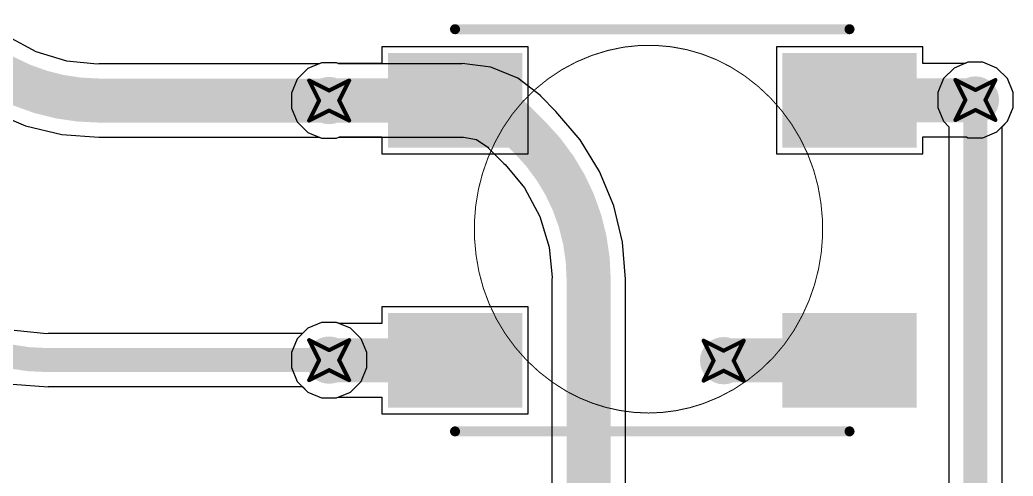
# Model space of a CAD drawing. Header units: inches. Extents: x -11 to 1110, y -7 to 455.
# Drawn here: x 177.55 to 190.14, y 284.23 to 290.02 of the extents above; entities that cross this region are included whole.
import ezdxf

# ---------------------------------------------------------------- set-up
doc = ezdxf.new("R2010")
doc.units = ezdxf.units.IN
for name, color, linetype in [('Bottom Layer', 5, 'Continuous'), ('Drill Drawing', 1, 'Continuous'), ('Mechanical 7', 56, 'Continuous'), ('Top Layer', 1, 'Continuous'), ('Top Overlay', 2, 'Continuous'), ('Top Paste', 8, 'Continuous'), ('Top Solder', 216, 'Continuous'), ('Via Holes', 16, 'Continuous')]:
    doc.layers.add(name, color=color, linetype=linetype)

msp = doc.modelspace()

# ---------------------------------------------------------------- hatches: boundary and pattern name
at = {"layer": 'Bottom Layer'}
h = msp.add_hatch(color=5, dxfattribs=at)
edge = h.paths.add_edge_path()
edge.add_arc((181.471, 288.995), 0.3, 0, 360)
h = msp.add_hatch(color=5, dxfattribs=at)
edge = h.paths.add_edge_path()
edge.add_arc((189.662, 289.002), 0.3, 0, 360)
h = msp.add_hatch(color=5, dxfattribs=at)
edge = h.paths.add_edge_path()
edge.add_arc((181.471, 285.702), 0.3, 0, 360)
h = msp.add_hatch(color=5, dxfattribs=at)
edge = h.paths.add_edge_path()
edge.add_arc((186.471, 285.695), 0.3, 0, 360)
at = {"layer": 'Top Layer'}
for points in [[(182.317, 289.499), (183.817, 289.499), (183.817, 288.499), (182.317, 288.499)], [(188.817, 288.499), (187.317, 288.499), (187.317, 289.499), (188.817, 289.499)], [(182.317, 286.199), (183.817, 286.199), (183.817, 285.199), (182.317, 285.199)], [(187.317, 286.199), (188.817, 286.199), (188.817, 285.199), (187.317, 285.199)]]:
    msp.add_hatch(color=1, dxfattribs=at).paths.add_polyline_path(points)
h = msp.add_hatch(color=1, dxfattribs=at)
edge = h.paths.add_edge_path()
edge.add_arc((181.471, 288.995), 0.3, 0, 360)
h = msp.add_hatch(color=1, dxfattribs=at)
edge = h.paths.add_edge_path()
edge.add_arc((189.662, 289.002), 0.3, 0, 360)
h = msp.add_hatch(color=1, dxfattribs=at)
edge = h.paths.add_edge_path()
edge.add_arc((181.471, 285.702), 0.3, 0, 360)
h = msp.add_hatch(color=1, dxfattribs=at)
edge = h.paths.add_edge_path()
edge.add_arc((186.471, 285.695), 0.3, 0, 360)
at = {"layer": 'Top Paste'}
for points in [[(182.317, 289.499), (183.817, 289.499), (183.817, 288.499), (182.317, 288.499)], [(188.817, 288.499), (187.317, 288.499), (187.317, 289.499), (188.817, 289.499)], [(182.317, 286.199), (183.817, 286.199), (183.817, 285.199), (182.317, 285.199)], [(187.317, 286.199), (188.817, 286.199), (188.817, 285.199), (187.317, 285.199)]]:
    msp.add_hatch(color=8, dxfattribs=at).paths.add_polyline_path(points)
at = {"layer": 'Top Solder'}
for points in [[(182.215, 289.6), (183.918, 289.6), (183.918, 288.397), (182.215, 288.397)], [(188.918, 288.397), (187.215, 288.397), (187.215, 289.6), (188.918, 289.6)], [(182.215, 286.3), (183.918, 286.3), (183.918, 285.097), (182.215, 285.097)], [(187.215, 286.3), (188.918, 286.3), (188.918, 285.097), (187.215, 285.097)]]:
    msp.add_hatch(color=216, dxfattribs=at).paths.add_polyline_path(points)
at = {"layer": 'Via Holes'}
h = msp.add_hatch(color=7, dxfattribs=at)
edge = h.paths.add_edge_path()
edge.add_arc((181.471, 288.995), 0.15, 0, 360)
h = msp.add_hatch(color=7, dxfattribs=at)
edge = h.paths.add_edge_path()
edge.add_arc((189.662, 289.002), 0.15, 0, 360)
h = msp.add_hatch(color=7, dxfattribs=at)
edge = h.paths.add_edge_path()
edge.add_arc((181.471, 285.702), 0.15, 0, 360)
h = msp.add_hatch(color=7, dxfattribs=at)
edge = h.paths.add_edge_path()
edge.add_arc((186.471, 285.695), 0.15, 0, 360)

# ---------------------------------------------------------------- linework, layer by layer
at = {"layer": 'Bottom Layer'}
for p, q in [((177.757, 289.614), (177.397, 289.806)), ((178.147, 289.495), (177.757, 289.614)), ((178.532, 289.457), (178.147, 289.495)), ((178.553, 289.462), (178.532, 289.457)), ((181.348, 289.462), (178.553, 289.462)), ((181.376, 289.473), (181.348, 289.462)), ((181.566, 289.473), (181.376, 289.473)), ((181.594, 289.462), (181.566, 289.473)), ((183.159, 289.462), (181.594, 289.462)), ((183.522, 289.417), (183.159, 289.465)), ((183.159, 289.465), (183.159, 289.462)), ((183.861, 289.277), (183.522, 289.417)), ((189.567, 289.48), (189.391, 289.407)), ((189.757, 289.48), (189.567, 289.48)), ((189.933, 289.407), (189.757, 289.48)), ((189.391, 289.407), (189.257, 289.273)), ((190.067, 289.273), (189.933, 289.407)), ((184.152, 289.054), (183.861, 289.277)), ((189.257, 289.273), (189.184, 289.097)), ((190.14, 289.097), (190.067, 289.273)), ((184.152, 289.049), (184.152, 289.054)), ((184.152, 289.054), (184.152, 289.054)), ((184.345, 288.856), (184.152, 289.049)), ((189.184, 289.097), (189.184, 288.907)), ((190.14, 288.907), (190.14, 289.097)), ((177.188, 288.857), (177.624, 288.676)), ((184.652, 288.497), (184.345, 288.856)), ((184.345, 288.856), (184.345, 288.856)), ((189.184, 288.907), (189.257, 288.732)), ((190.067, 288.732), (190.14, 288.907)), ((177.624, 288.676), (178.083, 288.566)), ((189.257, 288.732), (189.325, 288.663)), ((189.325, 288.663), (189.325, 282.285)), ((189.999, 288.663), (190.067, 288.732)), ((189.999, 282.285), (189.999, 288.663)), ((178.083, 288.566), (178.553, 288.529)), ((183.159, 288.529), (183.173, 288.532)), ((183.173, 288.532), (183.34, 288.499)), ((178.553, 288.529), (178.553, 288.529)), ((178.553, 288.529), (181.348, 288.529)), ((181.348, 288.529), (181.376, 288.518)), ((181.376, 288.518), (181.566, 288.518)), ((181.566, 288.518), (181.594, 288.529)), ((181.594, 288.529), (183.159, 288.529)), ((183.34, 288.499), (183.483, 288.404)), ((184.898, 288.095), (184.652, 288.497)), ((183.483, 288.404), (183.49, 288.392)), ((183.49, 288.392), (183.686, 288.196)), ((183.686, 288.196), (183.704, 288.184)), ((183.704, 288.184), (183.949, 287.886)), ((185.079, 287.659), (184.898, 288.095)), ((183.949, 287.886), (184.141, 287.526)), ((185.189, 287.2), (185.079, 287.659)), ((184.141, 287.526), (184.26, 287.136)), ((185.226, 286.73), (185.189, 287.2)), ((184.26, 287.136), (184.298, 286.751)), ((184.298, 286.751), (184.293, 286.73)), ((184.293, 286.73), (184.293, 280.859)), ((185.226, 280.859), (185.226, 286.73)), ((185.226, 286.73), (185.226, 286.73)), ((181.376, 286.18), (181.2, 286.107)), ((181.566, 286.18), (181.376, 286.18)), ((181.742, 286.107), (181.566, 286.18)), ((177.895, 286.036), (177.479, 286.077)), ((177.909, 286.039), (177.895, 286.036)), ((181.132, 286.039), (177.909, 286.039)), ((181.2, 286.107), (181.132, 286.039)), ((181.876, 285.973), (181.742, 286.107)), ((181.949, 285.797), (181.876, 285.973)), ((181.949, 285.607), (181.949, 285.797)), ((181.876, 285.432), (181.949, 285.607)), ((177.459, 285.399), (177.909, 285.363)), ((181.742, 285.297), (181.876, 285.432)), ((177.909, 285.363), (177.909, 285.366)), ((177.909, 285.366), (181.132, 285.366)), ((181.132, 285.366), (181.2, 285.297)), ((181.2, 285.297), (181.376, 285.224)), ((181.566, 285.224), (181.742, 285.297)), ((181.376, 285.224), (181.566, 285.224))]:
    msp.add_line(p, q, dxfattribs=at)
for points in [[(178.553, 288.995, 0.559, 0.559, -0.198912), (176.757, 289.739, 0.559, 0.559, 0)], [(178.553, 288.995, 0.559, 0.559, 0), (181.471, 288.995, 0.559, 0.559, 0)], [(181.471, 288.995, 0.559, 0.559, 0), (183.159, 288.995, 0.559, 0.559, 0)], [(183.159, 288.995, 0.559, 0.559, -0.198912), (183.82, 288.722, 0.559, 0.559, 0)], [(189.662, 282.285, 0.305, 0.305, 0), (189.662, 289.002, 0.305, 0.305, 0)], [(183.82, 288.722, 0.559, 0.559, 0), (184.016, 288.526, 0.559, 0.559, 0)], [(184.016, 288.526, 0.559, 0.559, -0.198912), (184.76, 286.73, 0.559, 0.559, 0)], [(184.76, 280.859, 0.559, 0.559, 0), (184.76, 286.73, 0.559, 0.559, 0)], [(177.909, 285.702, 0.305, 0.305, -0.198912), (176.113, 286.446, 0.305, 0.305, 0)], [(177.909, 285.702, 0.305, 0.305, 0), (181.471, 285.702, 0.305, 0.305, 0)]]:
    msp.add_lwpolyline(points, format="xyseb", dxfattribs=at)
for points in [[(178.413, 288.995, 0.279, 0.279, 1), (178.693, 288.995, 0.279, 0.279, 1)], [(178.413, 288.995, 0.279, 0.279, 1), (178.693, 288.995, 0.279, 0.279, 1)], [(181.331, 288.995, 0.279, 0.279, 1), (181.611, 288.995, 0.279, 0.279, 1)], [(181.331, 288.995, 0.279, 0.279, 1), (181.611, 288.995, 0.279, 0.279, 1)], [(183.02, 288.995, 0.279, 0.279, 1), (183.299, 288.995, 0.279, 0.279, 1)], [(183.02, 288.995, 0.279, 0.279, 1), (183.299, 288.995, 0.279, 0.279, 1)], [(189.586, 289.002, 0.152, 0.152, 1), (189.738, 289.002, 0.152, 0.152, 1)], [(183.68, 288.722, 0.279, 0.279, 1), (183.959, 288.722, 0.279, 0.279, 1)], [(183.68, 288.722, 0.279, 0.279, 1), (183.959, 288.722, 0.279, 0.279, 1)], [(183.876, 288.526, 0.279, 0.279, 1), (184.155, 288.526, 0.279, 0.279, 1)], [(183.876, 288.526, 0.279, 0.279, 1), (184.155, 288.526, 0.279, 0.279, 1)], [(184.62, 286.73, 0.279, 0.279, 1), (184.899, 286.73, 0.279, 0.279, 1)], [(184.62, 286.73, 0.279, 0.279, 1), (184.899, 286.73, 0.279, 0.279, 1)], [(177.833, 285.702, 0.152, 0.152, 1), (177.986, 285.702, 0.152, 0.152, 1)], [(177.833, 285.702, 0.152, 0.152, 1), (177.986, 285.702, 0.152, 0.152, 1)], [(181.395, 285.702, 0.152, 0.152, 1), (181.547, 285.702, 0.152, 0.152, 1)]]:
    msp.add_lwpolyline(points, format="xyseb", close=True, dxfattribs=at)
at = {"layer": 'Drill Drawing'}
for points in [[(181.217, 289.249, 0.0508, 0.0508, 0), (181.471, 289.122, 0.0508, 0.0508, 0)], [(181.217, 289.249, 0.0508, 0.0508, 0), (181.344, 288.995, 0.0508, 0.0508, 0)], [(181.471, 289.122, 0.0508, 0.0508, 0), (181.725, 289.249, 0.0508, 0.0508, 0)], [(181.598, 288.995, 0.0508, 0.0508, 0), (181.725, 289.249, 0.0508, 0.0508, 0)], [(189.408, 289.256, 0.0508, 0.0508, 0), (189.662, 289.129, 0.0508, 0.0508, 0)], [(189.408, 289.256, 0.0508, 0.0508, 0), (189.535, 289.002, 0.0508, 0.0508, 0)], [(189.662, 289.129, 0.0508, 0.0508, 0), (189.916, 289.256, 0.0508, 0.0508, 0)], [(189.789, 289.002, 0.0508, 0.0508, 0), (189.916, 289.256, 0.0508, 0.0508, 0)], [(181.217, 288.741, 0.0508, 0.0508, 0), (181.344, 288.995, 0.0508, 0.0508, 0)], [(181.598, 288.995, 0.0508, 0.0508, 0), (181.725, 288.741, 0.0508, 0.0508, 0)], [(189.408, 288.748, 0.0508, 0.0508, 0), (189.535, 289.002, 0.0508, 0.0508, 0)], [(189.789, 289.002, 0.0508, 0.0508, 0), (189.916, 288.748, 0.0508, 0.0508, 0)], [(181.217, 288.741, 0.0508, 0.0508, 0), (181.471, 288.868, 0.0508, 0.0508, 0)], [(181.471, 288.868, 0.0508, 0.0508, 0), (181.725, 288.741, 0.0508, 0.0508, 0)], [(189.408, 288.748, 0.0508, 0.0508, 0), (189.662, 288.875, 0.0508, 0.0508, 0)], [(189.662, 288.875, 0.0508, 0.0508, 0), (189.916, 288.748, 0.0508, 0.0508, 0)], [(181.217, 285.956, 0.0508, 0.0508, 0), (181.471, 285.829, 0.0508, 0.0508, 0)], [(181.217, 285.956, 0.0508, 0.0508, 0), (181.344, 285.702, 0.0508, 0.0508, 0)], [(181.471, 285.829, 0.0508, 0.0508, 0), (181.725, 285.956, 0.0508, 0.0508, 0)], [(181.598, 285.702, 0.0508, 0.0508, 0), (181.725, 285.956, 0.0508, 0.0508, 0)], [(186.217, 285.949, 0.0508, 0.0508, 0), (186.471, 285.822, 0.0508, 0.0508, 0)], [(186.217, 285.949, 0.0508, 0.0508, 0), (186.344, 285.695, 0.0508, 0.0508, 0)], [(186.471, 285.822, 0.0508, 0.0508, 0), (186.725, 285.949, 0.0508, 0.0508, 0)], [(186.598, 285.695, 0.0508, 0.0508, 0), (186.725, 285.949, 0.0508, 0.0508, 0)], [(181.217, 285.448, 0.0508, 0.0508, 0), (181.344, 285.702, 0.0508, 0.0508, 0)], [(181.598, 285.702, 0.0508, 0.0508, 0), (181.725, 285.448, 0.0508, 0.0508, 0)], [(186.217, 285.441, 0.0508, 0.0508, 0), (186.344, 285.695, 0.0508, 0.0508, 0)], [(186.598, 285.695, 0.0508, 0.0508, 0), (186.725, 285.441, 0.0508, 0.0508, 0)], [(181.217, 285.448, 0.0508, 0.0508, 0), (181.471, 285.575, 0.0508, 0.0508, 0)], [(181.471, 285.575, 0.0508, 0.0508, 0), (181.725, 285.448, 0.0508, 0.0508, 0)], [(186.217, 285.441, 0.0508, 0.0508, 0), (186.471, 285.568, 0.0508, 0.0508, 0)], [(186.471, 285.568, 0.0508, 0.0508, 0), (186.725, 285.441, 0.0508, 0.0508, 0)]]:
    msp.add_lwpolyline(points, format="xyseb", dxfattribs=at)
for points in [[(181.204, 289.249, 0.0254, 0.0254, 1), (181.23, 289.249, 0.0254, 0.0254, 1)], [(181.204, 289.249, 0.0254, 0.0254, 1), (181.23, 289.249, 0.0254, 0.0254, 1)], [(181.712, 289.249, 0.0254, 0.0254, 1), (181.738, 289.249, 0.0254, 0.0254, 1)], [(181.712, 289.249, 0.0254, 0.0254, 1), (181.738, 289.249, 0.0254, 0.0254, 1)], [(189.395, 289.256, 0.0254, 0.0254, 1), (189.421, 289.256, 0.0254, 0.0254, 1)], [(189.395, 289.256, 0.0254, 0.0254, 1), (189.421, 289.256, 0.0254, 0.0254, 1)], [(189.903, 289.256, 0.0254, 0.0254, 1), (189.929, 289.256, 0.0254, 0.0254, 1)], [(189.903, 289.256, 0.0254, 0.0254, 1), (189.929, 289.256, 0.0254, 0.0254, 1)], [(181.458, 289.122, 0.0254, 0.0254, 1), (181.484, 289.122, 0.0254, 0.0254, 1)], [(181.458, 289.122, 0.0254, 0.0254, 1), (181.484, 289.122, 0.0254, 0.0254, 1)], [(189.649, 289.129, 0.0254, 0.0254, 1), (189.675, 289.129, 0.0254, 0.0254, 1)], [(189.649, 289.129, 0.0254, 0.0254, 1), (189.675, 289.129, 0.0254, 0.0254, 1)], [(181.331, 288.995, 0.0254, 0.0254, 1), (181.357, 288.995, 0.0254, 0.0254, 1)], [(181.331, 288.995, 0.0254, 0.0254, 1), (181.357, 288.995, 0.0254, 0.0254, 1)], [(181.585, 288.995, 0.0254, 0.0254, 1), (181.611, 288.995, 0.0254, 0.0254, 1)], [(181.585, 288.995, 0.0254, 0.0254, 1), (181.611, 288.995, 0.0254, 0.0254, 1)], [(189.522, 289.002, 0.0254, 0.0254, 1), (189.548, 289.002, 0.0254, 0.0254, 1)], [(189.522, 289.002, 0.0254, 0.0254, 1), (189.548, 289.002, 0.0254, 0.0254, 1)], [(189.776, 289.002, 0.0254, 0.0254, 1), (189.802, 289.002, 0.0254, 0.0254, 1)], [(189.776, 289.002, 0.0254, 0.0254, 1), (189.802, 289.002, 0.0254, 0.0254, 1)], [(181.458, 288.868, 0.0254, 0.0254, 1), (181.484, 288.868, 0.0254, 0.0254, 1)], [(181.458, 288.868, 0.0254, 0.0254, 1), (181.484, 288.868, 0.0254, 0.0254, 1)], [(189.649, 288.875, 0.0254, 0.0254, 1), (189.675, 288.875, 0.0254, 0.0254, 1)], [(189.649, 288.875, 0.0254, 0.0254, 1), (189.675, 288.875, 0.0254, 0.0254, 1)], [(181.204, 288.741, 0.0254, 0.0254, 1), (181.23, 288.741, 0.0254, 0.0254, 1)], [(181.204, 288.741, 0.0254, 0.0254, 1), (181.23, 288.741, 0.0254, 0.0254, 1)], [(181.712, 288.741, 0.0254, 0.0254, 1), (181.738, 288.741, 0.0254, 0.0254, 1)], [(181.712, 288.741, 0.0254, 0.0254, 1), (181.738, 288.741, 0.0254, 0.0254, 1)], [(189.395, 288.748, 0.0254, 0.0254, 1), (189.421, 288.748, 0.0254, 0.0254, 1)], [(189.395, 288.748, 0.0254, 0.0254, 1), (189.421, 288.748, 0.0254, 0.0254, 1)], [(189.903, 288.748, 0.0254, 0.0254, 1), (189.929, 288.748, 0.0254, 0.0254, 1)], [(189.903, 288.748, 0.0254, 0.0254, 1), (189.929, 288.748, 0.0254, 0.0254, 1)], [(181.204, 285.956, 0.0254, 0.0254, 1), (181.23, 285.956, 0.0254, 0.0254, 1)], [(181.204, 285.956, 0.0254, 0.0254, 1), (181.23, 285.956, 0.0254, 0.0254, 1)], [(181.712, 285.956, 0.0254, 0.0254, 1), (181.738, 285.956, 0.0254, 0.0254, 1)], [(181.712, 285.956, 0.0254, 0.0254, 1), (181.738, 285.956, 0.0254, 0.0254, 1)], [(186.204, 285.949, 0.0254, 0.0254, 1), (186.23, 285.949, 0.0254, 0.0254, 1)], [(186.204, 285.949, 0.0254, 0.0254, 1), (186.23, 285.949, 0.0254, 0.0254, 1)], [(186.712, 285.949, 0.0254, 0.0254, 1), (186.738, 285.949, 0.0254, 0.0254, 1)], [(186.712, 285.949, 0.0254, 0.0254, 1), (186.738, 285.949, 0.0254, 0.0254, 1)], [(181.458, 285.829, 0.0254, 0.0254, 1), (181.484, 285.829, 0.0254, 0.0254, 1)], [(181.458, 285.829, 0.0254, 0.0254, 1), (181.484, 285.829, 0.0254, 0.0254, 1)], [(186.458, 285.822, 0.0254, 0.0254, 1), (186.484, 285.822, 0.0254, 0.0254, 1)], [(186.458, 285.822, 0.0254, 0.0254, 1), (186.484, 285.822, 0.0254, 0.0254, 1)], [(181.331, 285.702, 0.0254, 0.0254, 1), (181.357, 285.702, 0.0254, 0.0254, 1)], [(181.331, 285.702, 0.0254, 0.0254, 1), (181.357, 285.702, 0.0254, 0.0254, 1)], [(181.585, 285.702, 0.0254, 0.0254, 1), (181.611, 285.702, 0.0254, 0.0254, 1)], [(181.585, 285.702, 0.0254, 0.0254, 1), (181.611, 285.702, 0.0254, 0.0254, 1)], [(186.331, 285.695, 0.0254, 0.0254, 1), (186.357, 285.695, 0.0254, 0.0254, 1)], [(186.331, 285.695, 0.0254, 0.0254, 1), (186.357, 285.695, 0.0254, 0.0254, 1)], [(186.585, 285.695, 0.0254, 0.0254, 1), (186.611, 285.695, 0.0254, 0.0254, 1)], [(186.585, 285.695, 0.0254, 0.0254, 1), (186.611, 285.695, 0.0254, 0.0254, 1)], [(181.458, 285.575, 0.0254, 0.0254, 1), (181.484, 285.575, 0.0254, 0.0254, 1)], [(181.458, 285.575, 0.0254, 0.0254, 1), (181.484, 285.575, 0.0254, 0.0254, 1)], [(186.458, 285.568, 0.0254, 0.0254, 1), (186.484, 285.568, 0.0254, 0.0254, 1)], [(186.458, 285.568, 0.0254, 0.0254, 1), (186.484, 285.568, 0.0254, 0.0254, 1)], [(181.204, 285.448, 0.0254, 0.0254, 1), (181.23, 285.448, 0.0254, 0.0254, 1)], [(181.204, 285.448, 0.0254, 0.0254, 1), (181.23, 285.448, 0.0254, 0.0254, 1)], [(181.712, 285.448, 0.0254, 0.0254, 1), (181.738, 285.448, 0.0254, 0.0254, 1)], [(181.712, 285.448, 0.0254, 0.0254, 1), (181.738, 285.448, 0.0254, 0.0254, 1)], [(186.204, 285.441, 0.0254, 0.0254, 1), (186.23, 285.441, 0.0254, 0.0254, 1)], [(186.204, 285.441, 0.0254, 0.0254, 1), (186.23, 285.441, 0.0254, 0.0254, 1)], [(186.712, 285.441, 0.0254, 0.0254, 1), (186.738, 285.441, 0.0254, 0.0254, 1)], [(186.712, 285.441, 0.0254, 0.0254, 1), (186.738, 285.441, 0.0254, 0.0254, 1)]]:
    msp.add_lwpolyline(points, format="xyseb", close=True, dxfattribs=at)
at = {"layer": 'Mechanical 7'}
for points in [[(183.572, 288.463, 0.0127, 0.0127, -0.243933), (185.208, 289.673, 0.0127, 0.0127, 0)], [(185.208, 289.673, 0.0127, 0.0127, -0.168039), (186.558, 289.423, 0.0127, 0.0127, 0)], [(186.558, 289.423, 0.0127, 0.0127, -0.23465), (187.704, 287.694, 0.0127, 0.0127, 0)], [(183.333, 287.035, 0.0127, 0.0127, -0.152057), (183.572, 288.463, 0.0127, 0.0127, 0)], [(187.704, 287.694, 0.0127, 0.0127, -0.1515), (187.467, 286.267, 0.0127, 0.0127, 0)], [(184.48, 285.307, 0.0127, 0.0127, -0.235136), (183.333, 287.035, 0.0127, 0.0127, 0)], [(187.467, 286.267, 0.0127, 0.0127, -0.19449), (186.211, 285.15, 0.0127, 0.0127, 0)], [(185.517, 285.031, 0.0127, 0.0127, -0.129629), (184.48, 285.307, 0.0127, 0.0127, 0)], [(186.211, 285.15, 0.0127, 0.0127, -0.084197), (185.517, 285.031, 0.0127, 0.0127, 0)]]:
    msp.add_lwpolyline(points, format="xyseb", dxfattribs=at)
for points in [[(185.205, 289.673, 0.00635, 0.00635, 1), (185.211, 289.673, 0.00635, 0.00635, 1)], [(185.205, 289.673, 0.00635, 0.00635, 1), (185.211, 289.673, 0.00635, 0.00635, 1)], [(186.555, 289.423, 0.00635, 0.00635, 1), (186.561, 289.423, 0.00635, 0.00635, 1)], [(186.555, 289.423, 0.00635, 0.00635, 1), (186.561, 289.423, 0.00635, 0.00635, 1)], [(183.568, 288.463, 0.00635, 0.00635, 1), (183.575, 288.463, 0.00635, 0.00635, 1)], [(183.568, 288.463, 0.00635, 0.00635, 1), (183.575, 288.463, 0.00635, 0.00635, 1)], [(187.701, 287.694, 0.00635, 0.00635, 1), (187.707, 287.694, 0.00635, 0.00635, 1)], [(187.701, 287.694, 0.00635, 0.00635, 1), (187.707, 287.694, 0.00635, 0.00635, 1)], [(183.33, 287.035, 0.00635, 0.00635, 1), (183.336, 287.035, 0.00635, 0.00635, 1)], [(183.33, 287.035, 0.00635, 0.00635, 1), (183.336, 287.035, 0.00635, 0.00635, 1)], [(187.464, 286.267, 0.00635, 0.00635, 1), (187.47, 286.267, 0.00635, 0.00635, 1)], [(187.464, 286.267, 0.00635, 0.00635, 1), (187.47, 286.267, 0.00635, 0.00635, 1)], [(184.477, 285.307, 0.00635, 0.00635, 1), (184.484, 285.307, 0.00635, 0.00635, 1)], [(184.477, 285.307, 0.00635, 0.00635, 1), (184.484, 285.307, 0.00635, 0.00635, 1)], [(186.208, 285.15, 0.00635, 0.00635, 1), (186.214, 285.15, 0.00635, 0.00635, 1)], [(186.208, 285.15, 0.00635, 0.00635, 1), (186.214, 285.15, 0.00635, 0.00635, 1)], [(185.513, 285.031, 0.00635, 0.00635, 1), (185.52, 285.031, 0.00635, 0.00635, 1)], [(185.513, 285.031, 0.00635, 0.00635, 1), (185.52, 285.031, 0.00635, 0.00635, 1)]]:
    msp.add_lwpolyline(points, format="xyseb", close=True, dxfattribs=at)
at = {"layer": 'Top Layer'}
for p, q in [((183.994, 289.677), (182.139, 289.677)), ((182.139, 289.677), (182.139, 289.465)), ((183.994, 288.321), (183.994, 289.677)), ((188.994, 289.677), (187.139, 289.677)), ((187.139, 289.677), (187.139, 288.321)), ((188.994, 289.465), (188.994, 289.677)), ((181.376, 289.473), (181.2, 289.4)), ((181.566, 289.473), (181.376, 289.473)), ((181.586, 289.465), (181.566, 289.473)), ((182.139, 289.465), (181.586, 289.465)), ((189.531, 289.465), (188.994, 289.465)), ((189.567, 289.48), (189.531, 289.465)), ((189.757, 289.48), (189.567, 289.48)), ((189.933, 289.407), (189.757, 289.48)), ((181.2, 289.4), (181.066, 289.266)), ((190.067, 289.273), (189.933, 289.407)), ((181.066, 289.266), (180.993, 289.09)), ((190.14, 289.097), (190.067, 289.273)), ((180.993, 289.09), (180.993, 288.9)), ((190.14, 288.907), (190.14, 289.097)), ((180.993, 288.9), (181.066, 288.725)), ((190.067, 288.732), (190.14, 288.907)), ((181.066, 288.725), (181.2, 288.59)), ((189.933, 288.597), (190.067, 288.732)), ((181.2, 288.59), (181.376, 288.518)), ((181.566, 288.518), (181.602, 288.533)), ((181.602, 288.533), (182.139, 288.533)), ((182.139, 288.533), (182.139, 288.321)), ((188.994, 288.321), (188.994, 288.533)), ((188.994, 288.533), (189.547, 288.533)), ((189.547, 288.533), (189.567, 288.524)), ((189.757, 288.524), (189.933, 288.597)), ((181.376, 288.518), (181.566, 288.518)), ((189.567, 288.524), (189.757, 288.524)), ((182.139, 288.321), (183.994, 288.321)), ((187.139, 288.321), (188.994, 288.321)), ((183.994, 286.377), (182.139, 286.377)), ((182.139, 286.377), (182.139, 286.165)), ((183.994, 285.021), (183.994, 286.377)), ((181.376, 286.18), (181.2, 286.107)), ((181.566, 286.18), (181.376, 286.18)), ((181.602, 286.165), (181.566, 286.18)), ((182.139, 286.165), (181.602, 286.165)), ((181.2, 286.107), (181.066, 285.973)), ((181.066, 285.973), (180.993, 285.797)), ((180.993, 285.797), (180.993, 285.607)), ((180.993, 285.607), (181.066, 285.432)), ((181.066, 285.432), (181.2, 285.297)), ((181.2, 285.297), (181.376, 285.224)), ((181.376, 285.224), (181.566, 285.224)), ((181.566, 285.224), (181.586, 285.233)), ((181.586, 285.233), (182.139, 285.233)), ((182.139, 285.233), (182.139, 285.021)), ((182.139, 285.021), (183.994, 285.021))]:
    msp.add_line(p, q, dxfattribs=at)
for points in [[(181.471, 288.999, 0.559, 0.559, 0), (183.067, 288.999, 0.559, 0.559, 0)], [(188.067, 288.999, 0.559, 0.559, 0), (189.662, 288.999, 0.559, 0.559, 0)], [(181.471, 285.699, 0.559, 0.559, 0), (183.067, 285.699, 0.559, 0.559, 0)], [(186.471, 285.699, 0.559, 0.559, 0), (188.067, 285.699, 0.559, 0.559, 0)]]:
    msp.add_lwpolyline(points, format="xyseb", dxfattribs=at)
for points in [[(181.331, 288.999, 0.279, 0.279, 1), (181.611, 288.999, 0.279, 0.279, 1)], [(182.927, 288.999, 0.279, 0.279, 1), (183.206, 288.999, 0.279, 0.279, 1)], [(187.927, 288.999, 0.279, 0.279, 1), (188.206, 288.999, 0.279, 0.279, 1)], [(189.522, 288.999, 0.279, 0.279, 1), (189.802, 288.999, 0.279, 0.279, 1)], [(181.331, 285.699, 0.279, 0.279, 1), (181.611, 285.699, 0.279, 0.279, 1)], [(182.927, 285.699, 0.279, 0.279, 1), (183.206, 285.699, 0.279, 0.279, 1)], [(186.331, 285.699, 0.279, 0.279, 1), (186.611, 285.699, 0.279, 0.279, 1)], [(187.927, 285.699, 0.279, 0.279, 1), (188.206, 285.699, 0.279, 0.279, 1)]]:
    msp.add_lwpolyline(points, format="xyseb", close=True, dxfattribs=at)
at = {"layer": 'Top Overlay'}
for points in [[(183.067, 289.9, 0.127, 0.127, 0), (188.067, 289.9, 0.127, 0.127, 0)], [(182.011, 289.152, 0.254, 0.254, 0), (182.138, 289.025, 0.254, 0.254, 0)], [(182.011, 288.898, 0.254, 0.254, 0), (182.011, 289.152, 0.254, 0.254, 0)], [(182.011, 288.898, 0.254, 0.254, 0), (182.138, 289.025, 0.254, 0.254, 0)], [(183.067, 284.798, 0.127, 0.127, 0), (188.067, 284.798, 0.127, 0.127, 0)]]:
    msp.add_lwpolyline(points, format="xyseb", dxfattribs=at)
for points in [[(183.035, 289.9, 0.0635, 0.0635, 1), (183.098, 289.9, 0.0635, 0.0635, 1)], [(188.035, 289.9, 0.0635, 0.0635, 1), (188.098, 289.9, 0.0635, 0.0635, 1)], [(181.947, 289.152, 0.127, 0.127, 1), (182.074, 289.152, 0.127, 0.127, 1)], [(181.947, 289.152, 0.127, 0.127, 1), (182.074, 289.152, 0.127, 0.127, 1)], [(182.074, 289.025, 0.127, 0.127, 1), (182.201, 289.025, 0.127, 0.127, 1)], [(182.074, 289.025, 0.127, 0.127, 1), (182.201, 289.025, 0.127, 0.127, 1)], [(181.947, 288.898, 0.127, 0.127, 1), (182.074, 288.898, 0.127, 0.127, 1)], [(181.947, 288.898, 0.127, 0.127, 1), (182.074, 288.898, 0.127, 0.127, 1)], [(183.035, 284.798, 0.0635, 0.0635, 1), (183.098, 284.798, 0.0635, 0.0635, 1)], [(188.035, 284.798, 0.0635, 0.0635, 1), (188.098, 284.798, 0.0635, 0.0635, 1)]]:
    msp.add_lwpolyline(points, format="xyseb", close=True, dxfattribs=at)

doc.saveas('drawing.dxf')
